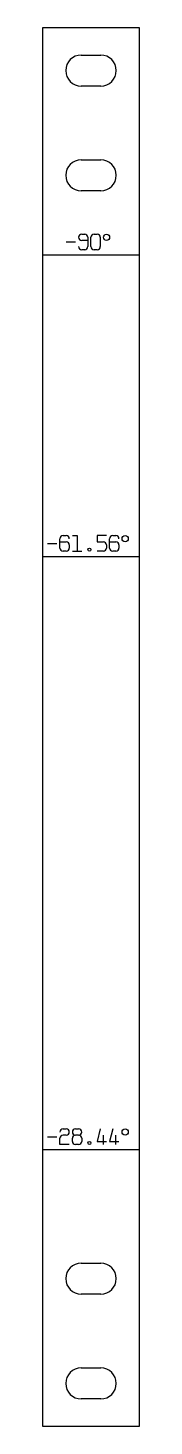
# Model space of a CAD drawing. Header units: millimetres. Extents: x 0 to 25, y 0 to 360.
import ezdxf

# ---------------------------------------------------------------- set-up
doc = ezdxf.new("R2010")
doc.units = ezdxf.units.MM
for name, color, linetype in [('Body_Unfold004_Sketch', 7, 'CONTINUOUS'), ('Body_Unfold004_Sketch_Bend_Labels', 7, 'CONTINUOUS'), ('Body_Unfold004_Sketch_Bends', 7, 'CONTINUOUS'), ('Body_Unfold004_Sketch_Internal', 7, 'CONTINUOUS')]:
    doc.layers.add(name, color=color, linetype=linetype)

msp = doc.modelspace()

# ---------------------------------------------------------------- linework, layer by layer
at = {"layer": 'Body_Unfold004_Sketch'}
for p, q in [((25, 360.46), (0, 360.46)), ((0, 360.46), (0, 307.46)), ((25, 307.46), (25, 360.46)), ((0, 307.46), (0, 296.46)), ((25, 296.46), (25, 307.46)), ((0, 296.46), (0, 231.46)), ((25, 231.46), (25, 296.46)), ((0, 231.46), (0, 216.99)), ((25, 216.99), (25, 231.46)), ((0, 216.99), (0, 80.52)), ((25, 80.52), (25, 216.99)), ((0, 80.52), (0, 62)), ((25, 62), (25, 80.52)), ((0, 62), (0, 0)), ((25, 0), (25, 62)), ((0, 0), (25, 0))]:
    msp.add_line(p, q, dxfattribs=at)
at = {"layer": 'Body_Unfold004_Sketch_Bend_Labels'}
for p, q in [((10.1, 307.29), (10.9, 307.29)), ((11.7, 306.49), (11.7, 304.09)), ((12.5, 304.09), (12.5, 306.49)), ((13.3, 307.29), (14.1, 307.29)), ((14.9, 306.49), (14.9, 304.09)), ((6.1, 305.29), (8.5, 305.29)), ((11.7, 305.69), (10.1, 305.69)), ((10.9, 303.29), (10.1, 303.29)), ((14.1, 303.29), (13.3, 303.29)), ((1.3, 227.56), (3.7, 227.56)), ((4.5, 226.36), (4.5, 228.76)), ((4.5, 227.96), (6.1, 227.96)), ((5.3, 229.56), (6.1, 229.56)), ((6.9, 227.16), (6.9, 226.36)), ((7.7, 229.56), (8.9, 229.56)), ((8.9, 229.56), (8.9, 225.56)), ((16.5, 229.56), (14.1, 229.56)), ((14.1, 229.56), (14.1, 227.96)), ((14.1, 227.96), (15.7, 227.96)), ((16.5, 227.16), (16.5, 226.36)), ((17.3, 226.36), (17.3, 228.76)), ((17.3, 227.96), (18.9, 227.96)), ((18.1, 229.56), (18.9, 229.56)), ((19.7, 227.16), (19.7, 226.36)), ((6.1, 225.56), (5.3, 225.56)), ((7.7, 225.56), (10.1, 225.56)), ((15.7, 225.56), (14.1, 225.56)), ((18.9, 225.56), (18.1, 225.56)), ((5.3, 76.59), (6.1, 76.59)), ((8.5, 76.59), (9.3, 76.59)), ((14.9, 76.59), (14.1, 73.39)), ((18.1, 76.59), (17.3, 73.39)), ((1.3, 74.59), (3.7, 74.59)), ((4.5, 72.59), (4.5, 74.19)), ((6.9, 72.59), (4.5, 72.59)), ((6.1, 74.99), (5.3, 74.99)), ((7.7, 73.39), (7.7, 74.19)), ((9.3, 74.99), (8.5, 74.99)), ((9.3, 72.59), (8.5, 72.59)), ((10.1, 74.19), (10.1, 73.39)), ((14.1, 73.39), (16.5, 73.39)), ((15.7, 72.59), (15.7, 74.99)), ((17.3, 73.39), (19.7, 73.39)), ((18.9, 72.59), (18.9, 74.99))]:
    msp.add_line(p, q, dxfattribs=at)
for centre, radius in [((16.5, 306.49), 0.8), ((21.3, 228.76), 0.8), ((12.1, 225.96), 0.4), ((21.3, 75.79), 0.8), ((12.1, 72.99), 0.4)]:
    msp.add_circle(centre, radius, dxfattribs=at)
for centre, start, end in [((10.1, 306.49), 90, -90), ((10.9, 306.49), 0, 90), ((13.3, 306.49), 90, -180), ((14.1, 306.49), 0, 90), ((10.1, 304.09), 180, -90), ((10.9, 304.09), -90, 0), ((13.3, 304.09), 180, -90), ((14.1, 304.09), -90, 0), ((5.3, 228.76), 90, 180), ((6.1, 228.76), 0, 90), ((6.1, 227.16), 0, 90), ((15.7, 227.16), 0, 90), ((18.1, 228.76), 90, 180), ((18.9, 228.76), 0, 90), ((18.9, 227.16), 0, 90), ((5.3, 226.36), 180, -90), ((6.1, 226.36), -90, 0), ((15.7, 226.36), -90, 0), ((18.1, 226.36), 180, -90), ((18.9, 226.36), -90, 0), ((5.3, 75.79), 90, 180), ((6.1, 75.79), -90, 90), ((8.5, 75.79), 90, -90), ((9.3, 75.79), -90, 90), ((5.3, 74.19), 90, 180), ((8.5, 74.19), 90, 180), ((8.5, 73.39), 180, -90), ((9.3, 74.19), 0, 90), ((9.3, 73.39), -90, 0)]:
    msp.add_arc(centre, 0.8, start, end, dxfattribs=at)
at = {"layer": 'Body_Unfold004_Sketch_Bends'}
for p, q in [((0, 301.96), (25, 301.96)), ((0, 224.22), (25, 224.22)), ((0, 71.26), (25, 71.26))]:
    msp.add_line(p, q, dxfattribs=at)
at = {"layer": 'Body_Unfold004_Sketch_Internal'}
for p, q in [((10, 353.46), (15, 353.46)), ((15, 345.46), (10, 345.46)), ((10, 326.46), (15, 326.46)), ((15, 318.46), (10, 318.46)), ((10, 42), (15, 42)), ((15, 34), (10, 34)), ((10, 15), (15, 15)), ((15, 7), (10, 7))]:
    msp.add_line(p, q, dxfattribs=at)
for centre, start, end in [((10, 349.46), 90, -90), ((15, 349.46), -90, 90), ((10, 322.46), 90, -90), ((15, 322.46), -90, 90), ((10, 38), 90, -90), ((15, 38), -90, 90), ((10, 11), 90, -90), ((15, 11), -90, 90)]:
    msp.add_arc(centre, 4, start, end, dxfattribs=at)

doc.saveas('drawing.dxf')
